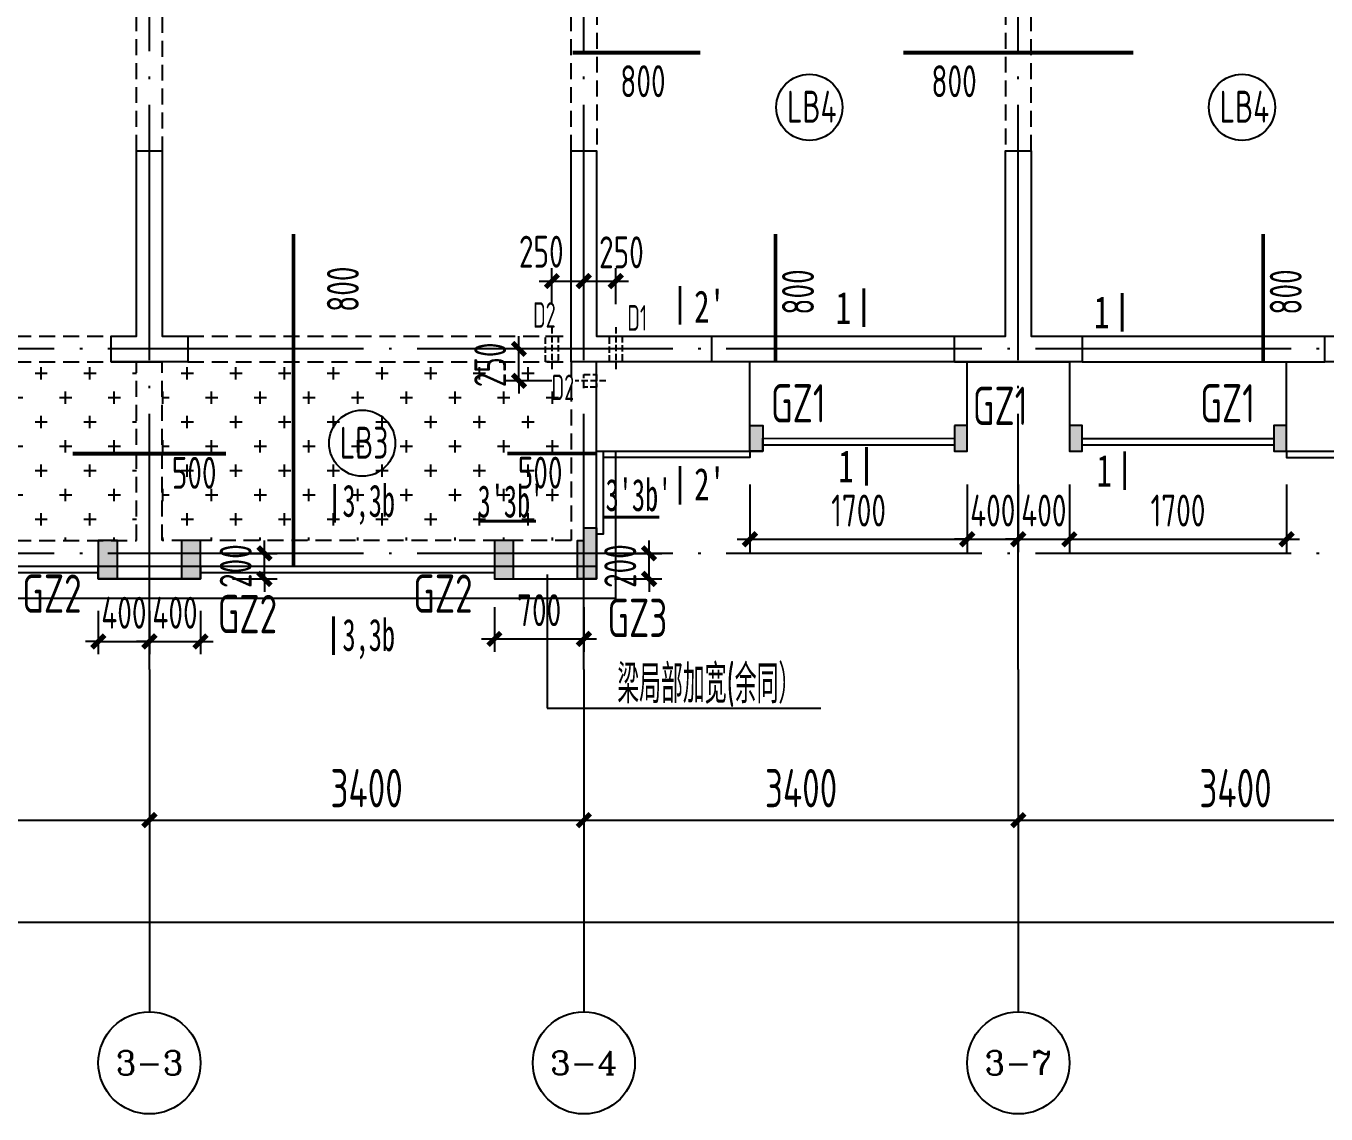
# Model space of a CAD drawing. Extents: x -173820 to 521180, y -715739 to 158231.
# Drawn here: x 164 to 10338, y 62722 to 71238 of the extents above; entities that cross this region are included whole.
import ezdxf
from ezdxf.enums import TextEntityAlignment as Align

# ---------------------------------------------------------------- set-up
doc = ezdxf.new("R2010")
doc.units = 0
doc.header["$LTSCALE"] = 1000
for name, pattern in [('CONTINOUS', [0]), ('DASH', [0.35, 0.25, -0.1]), ('DOTE', [2.42, 2, -0.2, 0.02, -0.2]), ('HIDDEN2', [0.1875, 0.125, -0.0625])]:
    doc.linetypes.add(name, pattern=pattern)
for name, color, linetype in [('A-外装饰线脚', 7, 'Continuous'), ('A-线脚看线', 9, 'Continuous'), ('A-设备穿墙洞', 161, 'Continuous'), ('AXIS', 1, 'DOTE'), ('AXIS_TEXT', 7, 'Continuous'), ('DIM', 3, 'Continuous'), ('DIM1', 3, 'Continuous'), ('JG1', 3, 'Continuous'), ('填充', 8, 'Continuous'), ('墙', 6, 'Continuous'), ('挑板', 3, 'Continuous'), ('板筋', 6, 'Continuous'), ('柱', 2, 'Continuous'), ('梁', 4, 'HIDDEN2'), ('模板线', 3, 'Continuous'), ('钢筋_文字', 7, 'Continuous'), ('钢筋长度标注', 7, 'Continuous')]:
    doc.layers.add(name, color=color, linetype=linetype)
doc.styles.add('_TCH_AXIS', font='COMPLEX', dxfattribs={"bigfont": 'GBCBIG'})
doc.styles.add('COMPLEX', font='COMPLEX')
doc.styles.add('TSSD_BOLD', font='tssdeng2.shx', dxfattribs={"width": 0.7, "height": 250, "bigfont": 'CHINA.shx'})
doc.styles.add('TSSD_Dimension', font='tssdeng.shx', dxfattribs={"width": 0.7, "bigfont": 'Hztxt.shx'})
doc.styles.add('zzt', font='tssdeng.shx', dxfattribs={"width": 0.7, "height": 300, "bigfont": 'tssdchn.shx'})
doc.styles.add('钢筋长度', font='tssdeng.shx', dxfattribs={"width": 0.7, "height": 300, "bigfont": 'tssdchn.shx'})
doc.styles.add('黑体', font='simhei.ttf', dxfattribs={"width": 0.8})
doc.dimstyles.new('DIM_1_100', dxfattribs={"dimtxt": 300, "dimasz": 100, "dimexe": 200, "dimexo": 50, "dimgap": 100, "dimtad": 1, "dimdec": 0, "dimzin": 0, "dimdsep": 46, "dimtxsty": 'zzt', "dimblk": 'ARCHTICK', "dimcen": 0, "dimclrt": 7, "dimadec": 0, "dimazin": 0, "dimtfac": 1, "dimtdec": 0, "dimtix": 1, "dimtmove": 2, "dimatfit": 0, "dimldrblk": 'ARCHTICK', "dimfxl": 0, "dimtolj": 1, "dimarcsym": 0})
doc.dimstyles.new('TSSD_100_100', dxfattribs={"dimtxt": 250, "dimasz": 100, "dimexe": 100, "dimexo": 250, "dimgap": 100, "dimtad": 1, "dimdec": 0, "dimzin": 0, "dimdsep": 46, "dimtxsty": 'TSSD_Dimension', "dimblk": 'ARCHTICK', "dimcen": 0, "dimdle": 100, "dimclrd": 3, "dimclre": 3, "dimclrt": 7, "dimadec": 0, "dimazin": 0, "dimtfac": 1, "dimtdec": 0, "dimtix": 1, "dimtmove": 2, "dimatfit": 3, "dimfxl": 0, "dimtolj": 1, "dimtzin": 0, "dimarcsym": 0})
pattern_1 = [(0, (-5670, 68710), (190.5, 190.5), [95.25, -285.75]), (90, (-5622.38, 68662.38), (-190.5, 190.5), [95.25, -285.75])]

# ---------------------------------------------------------------- blocks, each defined once
blk = doc.blocks.new('_ArchTick')
at = {"color": 4, "linetype": 'ByBlock', "const_width": 0.4}
blk.add_lwpolyline([(-0.5, -0.5), (0.5, 0.5)], dxfattribs=at)
blk = doc.blocks.new('*D1246')
at = {"layer": 'Defpoints', "color": 0}
for p in [(730, 66910), (1130, 66910), (1130, 66420)]:
    blk.add_point(p, dxfattribs=at)
at = {"layer": 'DIM', "color": 3, "lineweight": -2}
for p, q in [((730, 66660), (730, 66320)), ((1130, 66660), (1130, 66320)), ((730, 66420), (630, 66420)), ((730, 66420), (1130, 66420)), ((1130, 66420), (1230, 66420))]:
    blk.add_line(p, q, dxfattribs=at)
at = {"layer": 'DIM', "color": 3, "lineweight": -2, "xscale": 100, "yscale": 100, "zscale": 100}
blk.add_blockref('_ArchTick', (730, 66420), dxfattribs=at)
at = {"layer": 'DIM', "color": 3, "lineweight": -2, "xscale": 100, "yscale": 100, "zscale": 100, "rotation": 180}
blk.add_blockref('_ArchTick', (1130, 66420), dxfattribs=at)
at = {"layer": 'DIM', "color": 7, "insert": (930, 66645), "char_height": 250, "attachment_point": 5, "style": 'TSSD_Dimension'}
blk.add_mtext('\\A1;400', dxfattribs=at)
blk = doc.blocks.new('*D1245')
at = {"layer": 'Defpoints', "color": 0}
for p in [(1130, 66910), (1530, 66910), (1530, 66420)]:
    blk.add_point(p, dxfattribs=at)
at = {"layer": 'DIM', "color": 3, "lineweight": -2}
for p, q in [((1130, 66660), (1130, 66320)), ((1530, 66660), (1530, 66320)), ((1130, 66420), (1030, 66420)), ((1130, 66420), (1530, 66420)), ((1530, 66420), (1630, 66420))]:
    blk.add_line(p, q, dxfattribs=at)
at = {"layer": 'DIM', "color": 3, "lineweight": -2, "xscale": 100, "yscale": 100, "zscale": 100}
blk.add_blockref('_ArchTick', (1130, 66420), dxfattribs=at)
at = {"layer": 'DIM', "color": 3, "lineweight": -2, "xscale": 100, "yscale": 100, "zscale": 100, "rotation": 180}
blk.add_blockref('_ArchTick', (1530, 66420), dxfattribs=at)
at = {"layer": 'DIM', "color": 7, "insert": (1330, 66645), "char_height": 250, "attachment_point": 5, "style": 'TSSD_Dimension'}
blk.add_mtext('\\A1;400', dxfattribs=at)
blk = doc.blocks.new('*D1244')
at = {"layer": 'Defpoints', "color": 0}
for p in [(3830, 66940), (4530, 66940), (4530, 66440)]:
    blk.add_point(p, dxfattribs=at)
at = {"layer": 'DIM', "color": 3, "lineweight": -2}
for p, q in [((3830, 66690), (3830, 66340)), ((4530, 66690), (4530, 66340)), ((3730, 66440), (4630, 66440))]:
    blk.add_line(p, q, dxfattribs=at)
at = {"layer": 'DIM', "color": 3, "lineweight": -2, "xscale": 100, "yscale": 100, "zscale": 100, "rotation": 180}
blk.add_blockref('_ArchTick', (3830, 66440), dxfattribs=at)
at = {"layer": 'DIM', "color": 3, "lineweight": -2, "xscale": 100, "yscale": 100, "zscale": 100}
blk.add_blockref('_ArchTick', (4530, 66440), dxfattribs=at)
at = {"layer": 'DIM', "color": 7, "insert": (4180, 66665), "char_height": 250, "attachment_point": 5, "style": 'TSSD_Dimension'}
blk.add_mtext('\\A1;700', dxfattribs=at)
blk = doc.blocks.new('*D1243')
at = {"layer": 'Defpoints', "color": 0}
for p in [(5830, 67900), (7530, 67900), (7530, 67220)]:
    blk.add_point(p, dxfattribs=at)
at = {"layer": 'DIM', "color": 3, "lineweight": -2}
for p, q in [((5830, 67650), (5830, 67120)), ((7530, 67650), (7530, 67120)), ((5730, 67220), (7630, 67220))]:
    blk.add_line(p, q, dxfattribs=at)
at = {"layer": 'DIM', "color": 3, "lineweight": -2, "xscale": 100, "yscale": 100, "zscale": 100, "rotation": 180}
blk.add_blockref('_ArchTick', (5830, 67220), dxfattribs=at)
at = {"layer": 'DIM', "color": 3, "lineweight": -2, "xscale": 100, "yscale": 100, "zscale": 100}
blk.add_blockref('_ArchTick', (7530, 67220), dxfattribs=at)
at = {"layer": 'DIM', "color": 7, "insert": (6680, 67445), "char_height": 250, "attachment_point": 5, "style": 'TSSD_Dimension'}
blk.add_mtext('\\A1;1700', dxfattribs=at)
blk = doc.blocks.new('*D1242')
at = {"layer": 'Defpoints', "color": 0}
for p in [(7530, 67900), (7930, 67900), (7930, 67220)]:
    blk.add_point(p, dxfattribs=at)
at = {"layer": 'DIM', "color": 3, "lineweight": -2}
for p, q in [((7530, 67650), (7530, 67120)), ((7930, 67650), (7930, 67120)), ((7530, 67220), (7430, 67220)), ((7530, 67220), (7930, 67220)), ((7930, 67220), (8030, 67220))]:
    blk.add_line(p, q, dxfattribs=at)
at = {"layer": 'DIM', "color": 3, "lineweight": -2, "xscale": 100, "yscale": 100, "zscale": 100}
blk.add_blockref('_ArchTick', (7530, 67220), dxfattribs=at)
at = {"layer": 'DIM', "color": 3, "lineweight": -2, "xscale": 100, "yscale": 100, "zscale": 100, "rotation": 180}
blk.add_blockref('_ArchTick', (7930, 67220), dxfattribs=at)
at = {"layer": 'DIM', "color": 7, "insert": (7730, 67445), "char_height": 250, "attachment_point": 5, "style": 'TSSD_Dimension'}
blk.add_mtext('\\A1;400', dxfattribs=at)
blk = doc.blocks.new('*D1241')
at = {"layer": 'Defpoints', "color": 0}
for p in [(8330, 67900), (10030, 67900), (10030, 67220)]:
    blk.add_point(p, dxfattribs=at)
at = {"layer": 'DIM', "color": 3, "lineweight": -2}
for p, q in [((8330, 67650), (8330, 67120)), ((10030, 67650), (10030, 67120)), ((8230, 67220), (10130, 67220))]:
    blk.add_line(p, q, dxfattribs=at)
at = {"layer": 'DIM', "color": 3, "lineweight": -2, "xscale": 100, "yscale": 100, "zscale": 100, "rotation": 180}
blk.add_blockref('_ArchTick', (8330, 67220), dxfattribs=at)
at = {"layer": 'DIM', "color": 3, "lineweight": -2, "xscale": 100, "yscale": 100, "zscale": 100}
blk.add_blockref('_ArchTick', (10030, 67220), dxfattribs=at)
at = {"layer": 'DIM', "color": 7, "insert": (9180, 67445), "char_height": 250, "attachment_point": 5, "style": 'TSSD_Dimension'}
blk.add_mtext('\\A1;1700', dxfattribs=at)
blk = doc.blocks.new('*D1240')
at = {"layer": 'Defpoints', "color": 0}
for p in [(7930, 67900), (8330, 67900), (8330, 67220)]:
    blk.add_point(p, dxfattribs=at)
at = {"layer": 'DIM', "color": 3, "lineweight": -2}
for p, q in [((7930, 67650), (7930, 67120)), ((8330, 67650), (8330, 67120)), ((7930, 67220), (7830, 67220)), ((7930, 67220), (8330, 67220)), ((8330, 67220), (8430, 67220))]:
    blk.add_line(p, q, dxfattribs=at)
at = {"layer": 'DIM', "color": 3, "lineweight": -2, "xscale": 100, "yscale": 100, "zscale": 100}
blk.add_blockref('_ArchTick', (7930, 67220), dxfattribs=at)
at = {"layer": 'DIM', "color": 3, "lineweight": -2, "xscale": 100, "yscale": 100, "zscale": 100, "rotation": 180}
blk.add_blockref('_ArchTick', (8330, 67220), dxfattribs=at)
at = {"layer": 'DIM', "color": 7, "insert": (8130, 67445), "char_height": 250, "attachment_point": 5, "style": 'TSSD_Dimension'}
blk.add_mtext('\\A1;400', dxfattribs=at)
blk = doc.blocks.new('*D1217')
at = {"layer": 'Defpoints', "color": 0}
for p in [(1530, 67110), (2030, 67110), (1530, 66910)]:
    blk.add_point(p, dxfattribs=at)
at = {"layer": 'DIM', "color": 3, "lineweight": -2}
for p, q in [((2030, 67110), (2030, 67210)), ((1780, 67110), (2130, 67110)), ((2030, 66910), (2030, 67110)), ((1780, 66910), (2130, 66910)), ((2030, 66910), (2030, 66810))]:
    blk.add_line(p, q, dxfattribs=at)
at = {"layer": 'DIM', "color": 3, "lineweight": -2, "xscale": 100, "yscale": 100, "zscale": 100}
for p, rotation in [((2030, 67110), 270), ((2030, 66910), 90)]:
    blk.add_blockref('_ArchTick', p, dxfattribs=dict(at, rotation=rotation))
at = {"layer": 'DIM', "color": 7, "insert": (1805, 67010), "char_height": 250, "attachment_point": 5, "rotation": 90, "style": 'TSSD_Dimension'}
blk.add_mtext('\\A1;200', dxfattribs=at)
blk = doc.blocks.new('*D1216')
at = {"layer": 'Defpoints', "color": 0}
for p in [(4520, 67110), (5040, 67110), (4520, 66910)]:
    blk.add_point(p, dxfattribs=at)
at = {"layer": 'DIM', "color": 3, "lineweight": -2}
for p, q in [((5040, 67110), (5040, 67210)), ((4770, 67110), (5140, 67110)), ((5040, 66910), (5040, 67110)), ((4770, 66910), (5140, 66910)), ((5040, 66910), (5040, 66810))]:
    blk.add_line(p, q, dxfattribs=at)
at = {"layer": 'DIM', "color": 3, "lineweight": -2, "xscale": 100, "yscale": 100, "zscale": 100}
for p, rotation in [((5040, 67110), 270), ((5040, 66910), 90)]:
    blk.add_blockref('_ArchTick', p, dxfattribs=dict(at, rotation=rotation))
at = {"layer": 'DIM', "color": 7, "insert": (4815, 67010), "char_height": 250, "attachment_point": 5, "rotation": 90, "style": 'TSSD_Dimension'}
blk.add_mtext('\\A1;200', dxfattribs=at)
blk = doc.blocks.new('$166895')
at = {"layer": '模板线', "color": 4, "const_width": 22.7}
for points in [[(223, 2154), (223, 1851)], [(243, 913), (243, 611)]]:
    blk.add_lwpolyline(points, dxfattribs=at)
at = {"layer": '模板线', "color": 0, "style": '黑体', "width": 0.7}
for p in [(63, 2003), (83, 762)]:
    blk.add_text('1', height=252, dxfattribs=at).set_placement(p, align=Align.MIDDLE_CENTER)
blk = doc.blocks.new('$1892058')
at = {"layer": '模板线', "color": 4, "const_width": 22.7}
for points in [[(1, 0), (436, 0)], [(968, 31), (1402, 31)]]:
    blk.add_lwpolyline(points, dxfattribs=at)
at = {"layer": '模板线', "color": 0, "style": '黑体', "width": 0.6}
for p in [(982, 205), (-20, 155)]:
    blk.add_text("3'3b'", height=252, dxfattribs=at).set_placement(p, align=Align.MIDDLE_LEFT)
blk = doc.blocks.new('*D431')
at = {"layer": 'Defpoints', "color": 0}
for p in [(3400, -2508), (6800, -2508), (6800, -3688)]:
    blk.add_point(p, dxfattribs=at)
at = {"layer": 'DIM1', "color": 0, "lineweight": -2}
for p, q in [((3400, -2558), (3400, -3888)), ((6800, -2558), (6800, -3888)), ((3400, -3688), (6800, -3688))]:
    blk.add_line(p, q, dxfattribs=at)
at = {"layer": 'DIM1', "color": 0, "lineweight": -2, "xscale": 100, "yscale": 100, "zscale": 100, "rotation": 180}
blk.add_blockref('_ArchTick', (3400, -3688), dxfattribs=at)
at = {"layer": 'DIM1', "color": 0, "lineweight": -2, "xscale": 100, "yscale": 100, "zscale": 100}
blk.add_blockref('_ArchTick', (6800, -3688), dxfattribs=at)
at = {"layer": 'DIM1', "color": 7, "insert": (5100, -3438), "char_height": 300, "attachment_point": 5, "style": 'zzt'}
blk.add_mtext('\\A1;3400', dxfattribs=at)
blk = doc.blocks.new('*D432')
at = {"layer": 'Defpoints', "color": 0}
for p in [(6800, -2508), (10200, -2508), (10200, -3688)]:
    blk.add_point(p, dxfattribs=at)
at = {"layer": 'DIM1', "color": 0, "lineweight": -2}
for p, q in [((6800, -2558), (6800, -3888)), ((10200, -2558), (10200, -3888)), ((6800, -3688), (10200, -3688))]:
    blk.add_line(p, q, dxfattribs=at)
at = {"layer": 'DIM1', "color": 0, "lineweight": -2, "xscale": 100, "yscale": 100, "zscale": 100, "rotation": 180}
blk.add_blockref('_ArchTick', (6800, -3688), dxfattribs=at)
at = {"layer": 'DIM1', "color": 0, "lineweight": -2, "xscale": 100, "yscale": 100, "zscale": 100}
blk.add_blockref('_ArchTick', (10200, -3688), dxfattribs=at)
at = {"layer": 'DIM1', "color": 7, "insert": (8500, -3438), "char_height": 300, "attachment_point": 5, "style": 'zzt'}
blk.add_mtext('\\A1;3400', dxfattribs=at)
blk = doc.blocks.new('*D433')
at = {"layer": 'Defpoints', "color": 0}
for p in [(10200, -2508), (13600, -2508), (13600, -3688)]:
    blk.add_point(p, dxfattribs=at)
at = {"layer": 'DIM1', "color": 0, "lineweight": -2}
for p, q in [((10200, -2558), (10200, -3888)), ((13600, -2558), (13600, -3888)), ((10200, -3688), (13600, -3688))]:
    blk.add_line(p, q, dxfattribs=at)
at = {"layer": 'DIM1', "color": 0, "lineweight": -2, "xscale": 100, "yscale": 100, "zscale": 100, "rotation": 180}
blk.add_blockref('_ArchTick', (10200, -3688), dxfattribs=at)
at = {"layer": 'DIM1', "color": 0, "lineweight": -2, "xscale": 100, "yscale": 100, "zscale": 100}
blk.add_blockref('_ArchTick', (13600, -3688), dxfattribs=at)
at = {"layer": 'DIM1', "color": 7, "insert": (11900, -3438), "char_height": 300, "attachment_point": 5, "style": 'zzt'}
blk.add_mtext('\\A1;3400', dxfattribs=at)
blk = doc.blocks.new('*D434')
at = {"layer": 'Defpoints', "color": 0}
for p in [(13600, -2508), (17000, -2508), (17000, -3688)]:
    blk.add_point(p, dxfattribs=at)
at = {"layer": 'DIM1', "color": 0, "lineweight": -2}
for p, q in [((13600, -2558), (13600, -3888)), ((17000, -2558), (17000, -3888)), ((13600, -3688), (17000, -3688))]:
    blk.add_line(p, q, dxfattribs=at)
at = {"layer": 'DIM1', "color": 0, "lineweight": -2, "xscale": 100, "yscale": 100, "zscale": 100, "rotation": 180}
blk.add_blockref('_ArchTick', (13600, -3688), dxfattribs=at)
at = {"layer": 'DIM1', "color": 0, "lineweight": -2, "xscale": 100, "yscale": 100, "zscale": 100}
blk.add_blockref('_ArchTick', (17000, -3688), dxfattribs=at)
at = {"layer": 'DIM1', "color": 7, "insert": (15300, -3438), "char_height": 300, "attachment_point": 5, "style": 'zzt'}
blk.add_mtext('\\A1;3400', dxfattribs=at)
blk = doc.blocks.new('*D446')
at = {"layer": 'Defpoints', "color": 0}
for p in [(0, -2508), (48000, -2508), (48000, -4488)]:
    blk.add_point(p, dxfattribs=at)
at = {"layer": 'DIM1', "color": 0, "lineweight": -2}
for p, q in [((0, -2558), (0, -4688)), ((48000, -2558), (48000, -4688)), ((0, -4488), (48000, -4488))]:
    blk.add_line(p, q, dxfattribs=at)
at = {"layer": 'DIM1', "color": 0, "lineweight": -2, "xscale": 100, "yscale": 100, "zscale": 100, "rotation": 180}
blk.add_blockref('_ArchTick', (0, -4488), dxfattribs=at)
at = {"layer": 'DIM1', "color": 0, "lineweight": -2, "xscale": 100, "yscale": 100, "zscale": 100}
blk.add_blockref('_ArchTick', (48000, -4488), dxfattribs=at)
at = {"layer": 'DIM1', "color": 7, "insert": (24000, -4238), "char_height": 300, "attachment_point": 5, "style": 'zzt'}
blk.add_mtext('\\A1;48000', dxfattribs=at)
blk = doc.blocks.new('_AXISO')
at = {"color": 3}
blk.add_circle((0, 0), 0.5, dxfattribs=at)
at = {"layer": 'AXIS_TEXT', "color": 3, "style": 'COMPLEX', "width": 1.041667}
blk.add_attdef('A', text='', height=0.56, dxfattribs=at).set_placement((-0.25, -0.28), (0.25, -0.28), align=Align.FIT)
blk = doc.blocks.new('$1466424')
at = {"layer": '板筋', "const_width": 30}
for points in [[(10212, 4023), (11212, 4023)], [(12801, 4023), (14601, 4023)], [(8027, 4), (8027, 2603)], [(11800, 1604), (11800, 2604)], [(15617, 1604), (15617, 2604)], [(6300, 884), (7500, 884)], [(9700, 885), (10400, 885)]]:
    blk.add_lwpolyline(points, dxfattribs=at)
at = {"layer": '钢筋_文字'}
for centre in [(12065, 3595, 0), (15451, 3595, 0), (8565, 966, 0)]:
    blk.add_circle(centre, 259, dxfattribs=at)
at = {"layer": '钢筋_文字', "style": 'TSSD_BOLD', "width": 0.7}
for s, p in [('LB4', (11890, 3475, 0)), ('LB4', (15276, 3475, 0)), ('LB3', (8390, 845, 0))]:
    blk.add_text(s, height=250, dxfattribs=at).set_placement(p)
at = {"layer": '钢筋长度标注', "style": '钢筋长度', "width": 0.7}
for s, p in [('800', (10585, 3674)), ('800', (13020, 3674)), ('500', (7075, 609)), ('500', (9783, 610))]:
    blk.add_text(s, height=250, dxfattribs=at).set_placement(p)
for p in [(8539, 1994), (12101, 1972), (15918, 1972)]:
    blk.add_text('800', height=250, rotation=90, dxfattribs=at).set_placement(p)
blk = doc.blocks.new('$158025')
at = {"layer": 'JG1'}
blk.add_hatch(color=8, dxfattribs=at).paths.add_polyline_path([(150, 300), (100, 300), (100, 400), (0, 400), (0, 0), (150, 0)])
at = {"layer": 'JG1', "elevation": 0}
blk.add_lwpolyline([(100, 400), (0, 400), (0, 0), (150, 0), (150, 300), (150, 300), (100, 300)], close=True, dxfattribs=at)
blk = doc.blocks.new('$133032')
at = {"layer": '挑板'}
for points in [[(4200, 100), (6500, 100), (6500, 0), (7300, 0), (7300, 100), (9600, 100), (9600, 0), (10400, 0), (10400, 1000), (11700, 1000), (11700, 1101), (13200, 1100), (13200, 1000), (13300, 1000), (13300, 1700), (13300, 1700), (14100, 1700), (14100, 1000), (14200, 1000), (14200, 1100), (15700, 1100), (15700, 1000), (17000, 1000)], [(11600, 1000), (11600, 1700)], [(15800, 1000), (15800, 1700)]]:
    blk.add_lwpolyline(points, dxfattribs=at)
blk = doc.blocks.new('$1839168')
at = {"layer": '柱'}
blk.add_hatch(color=8, dxfattribs=at).paths.add_polyline_path([(0, 200), (0, 0), (100, 0), (100, 200)])
at = {"layer": '柱', "color": 3, "elevation": 0}
blk.add_lwpolyline([(0, 200), (0, 0), (100, 0), (100, 200)], close=True, dxfattribs=at)
blk = doc.blocks.new('$1981617')
at = {"layer": '柱'}
blk.add_hatch(color=8, dxfattribs=at).paths.add_polyline_path([(150, 0), (150, 300), (0, 300), (0, 0)])
at = {"layer": '柱', "color": 3, "elevation": 0}
blk.add_lwpolyline([(150, 0), (150, 300), (0, 300), (0, 0)], close=True, dxfattribs=at)
blk = doc.blocks.new('$1691164')
at = {"layer": '柱'}
blk.add_hatch(color=8, dxfattribs=at).paths.add_polyline_path([(0, 0), (100, 0), (100, 200), (0, 200)])
at = {"layer": '柱', "color": 3, "elevation": 0}
blk.add_lwpolyline([(100, 200), (0, 200), (0, 0), (100, 0), (100, 0), (100, 0)], close=True, dxfattribs=at)
blk = doc.blocks.new('$1222607')
at = {"layer": '柱', "xscale": -1}
blk.add_blockref('$1691164', (11700, 1000, 0), dxfattribs=at)
at = {"layer": '柱'}
for name, p in [('$1839168', (13200, 1000, 0)), ('$1839168', (14100, 1000, 0)), ('$1691164', (15700, 1000, 0)), ('$1981617', (6500, 0, 0)), ('$1981617', (7150, 0, 0)), ('$1981617', (9600, 0, 0))]:
    blk.add_blockref(name, p, dxfattribs=at)
blk = doc.blocks.new('$1413619')
at = {"layer": 'A-线脚看线', "color": 5, "elevation": 0}
for points in [[(10450, 950), (10500, 950), (10500, 300), (10450, 300)], [(11650, 950), (11650, 900), (10500, 900)], [(11750, 1000), (13250, 1000)], [(14250, 1000), (15750, 1000)], [(15850, 950), (15850, 900), (17000, 900)], [(4250, 0), (6550, 0)], [(7350, 0), (9650, 0)]]:
    blk.add_lwpolyline(points, dxfattribs=at)
blk = doc.blocks.new('*D11657')
at = {"layer": 'Defpoints', "color": 0}
for p in [(11200, 1079), (10950, 648), (11200, 648, 0)]:
    blk.add_point(p, dxfattribs=at)
at = {"layer": 'DIM1', "color": 3, "lineweight": -2}
for p, q in [((10950, 898), (10950, 1179)), ((11200, 898), (11200, 1179)), ((10850, 1079), (11300, 1079))]:
    blk.add_line(p, q, dxfattribs=at)
at = {"layer": 'DIM1', "color": 3, "lineweight": -2, "xscale": 100, "yscale": 100, "zscale": 100, "rotation": 180}
blk.add_blockref('_ArchTick', (10950, 1079), dxfattribs=at)
at = {"layer": 'DIM1', "color": 3, "lineweight": -2, "xscale": 100, "yscale": 100, "zscale": 100}
blk.add_blockref('_ArchTick', (11200, 1079), dxfattribs=at)
at = {"layer": 'DIM1', "color": 7, "insert": (10867, 1309), "char_height": 250, "attachment_point": 5, "style": 'TSSD_Dimension'}
blk.add_mtext('\\A1;250', dxfattribs=at)
blk = doc.blocks.new('*D11658')
at = {"layer": 'Defpoints', "color": 0}
for p in [(11450, 1079), (11200, 648, 0), (11450, 648, 0)]:
    blk.add_point(p, dxfattribs=at)
at = {"layer": 'DIM1', "color": 3, "lineweight": -2}
for p, q in [((11200, 898), (11200, 1179)), ((11450, 898), (11450, 1179)), ((11100, 1079), (11550, 1079))]:
    blk.add_line(p, q, dxfattribs=at)
at = {"layer": 'DIM1', "color": 3, "lineweight": -2, "xscale": 100, "yscale": 100, "zscale": 100, "rotation": 180}
blk.add_blockref('_ArchTick', (11200, 1079), dxfattribs=at)
at = {"layer": 'DIM1', "color": 3, "lineweight": -2, "xscale": 100, "yscale": 100, "zscale": 100}
blk.add_blockref('_ArchTick', (11450, 1079), dxfattribs=at)
at = {"layer": 'DIM1', "color": 7, "insert": (11494, 1304), "char_height": 250, "attachment_point": 5, "style": 'TSSD_Dimension'}
blk.add_mtext('\\A1;250', dxfattribs=at)
blk = doc.blocks.new('*D11659')
at = {"layer": 'Defpoints', "color": 0}
for p in [(10692, 548), (11200, 548, 0), (11200, 298)]:
    blk.add_point(p, dxfattribs=at)
at = {"layer": 'DIM1', "color": 3, "lineweight": -2}
for p, q in [((10692, 548), (10692, 648)), ((10950, 548), (10592, 548)), ((10692, 298), (10692, 548)), ((10950, 298), (10592, 298)), ((10692, 298), (10692, 198))]:
    blk.add_line(p, q, dxfattribs=at)
at = {"layer": 'DIM1', "color": 3, "lineweight": -2, "xscale": 100, "yscale": 100, "zscale": 100}
for p, rotation in [((10692, 548), 270), ((10692, 298), 90)]:
    blk.add_blockref('_ArchTick', p, dxfattribs=dict(at, rotation=rotation))
at = {"layer": 'DIM1', "color": 7, "insert": (10467, 423), "char_height": 250, "attachment_point": 5, "rotation": 90, "style": 'TSSD_Dimension'}
blk.add_mtext('\\A1;250', dxfattribs=at)
blk = doc.blocks.new('$1928896')
at = {"layer": '模板线', "color": 4, "const_width": 22.7}
for points in [[(1249, 1338), (1249, 1036)], [(1240, 302), (1240, 0)]]:
    blk.add_lwpolyline(points, dxfattribs=at)
at = {"layer": '模板线', "color": 0, "style": '黑体', "width": 0.6}
for p in [(1310, 1207), (1310, 157)]:
    blk.add_text('3,3b', height=252, dxfattribs=at).set_placement(p, align=Align.MIDDLE_LEFT)
blk = doc.blocks.new('$1568868')
at = {"layer": '模板线', "color": 4, "const_width": 22.7}
for points in [[(0, 1712), (0, 1410)], [(0, 302), (0, 0)]]:
    blk.add_lwpolyline(points, dxfattribs=at)
at = {"layer": '模板线', "color": 0, "style": '黑体', "width": 0.7}
for p in [(231, 1551), (231, 161)]:
    blk.add_text("2'", height=252, dxfattribs=at).set_placement(p, align=Align.MIDDLE_CENTER)
blk = doc.blocks.new('$1783196')
at = {"layer": 'AXIS'}
for p, q in [((12034.9, 3480), (12034.9, 27859.5)), ((15434.9, 3480), (15434.9, 27859.5)), ((18834.9, 3480), (18834.9, 14788.3)), ((54849.9, 5988.3), (4360, 5988.3)), ((54849.9, 4388.3), (4360, 4388.3))]:
    blk.add_line(p, q, dxfattribs=at)
at = {"layer": 'DIM1'}
for p, q in [((12034.9, 3480), (12034.9, 800)), ((15434.9, 3480), (15434.9, 800)), ((18834.9, 3480), (18834.9, 800))]:
    blk.add_line(p, q, dxfattribs=at)
ref = blk.add_blockref('_AXISO', (12034.9, 400), dxfattribs=dict(at, xscale=800, yscale=800, zscale=800))
ref.add_attrib('A', '3-3', dxfattribs={"layer": 'AXIS_TEXT', "height": 187.78, "style": '_TCH_AXIS'}).set_placement((11771.1, 306.1), (12298.6, 306.1), align=Align.FIT)
ref = blk.add_blockref('_AXISO', (15434.9, 400), dxfattribs=dict(at, xscale=800, yscale=800, zscale=800))
ref.add_attrib('A', '3-4', dxfattribs={"layer": 'AXIS_TEXT', "height": 182.29, "style": '_TCH_AXIS'}).set_placement((15170.1, 308.9), (15699.6, 308.9), align=Align.FIT)
ref = blk.add_blockref('_AXISO', (18834.9, 400), dxfattribs=dict(at, xscale=800, yscale=800, zscale=800))
ref.add_attrib('A', '3-7', dxfattribs={"layer": 'AXIS_TEXT', "height": 187.78, "style": '_TCH_AXIS'}).set_placement((18571.1, 306.1), (19098.6, 306.1), align=Align.FIT)
for p1, p2, distance, picture, middle in [((5234.9, 3480), (53234.9, 3480), -1980, '*D446', (29234.9, 1750)), ((8634.9, 3480), (12034.9, 3480), -1180, '*D431', (10334.9, 2550)), ((12034.9, 3480), (15434.9, 3480), -1180, '*D432', (13734.9, 2550)), ((15434.9, 3480), (18834.9, 3480), -1180, '*D433', (17134.9, 2550)), ((18834.9, 3480), (22234.9, 3480), -1180, '*D434', (20534.9, 2550))]:
    dim = blk.add_aligned_dim(p1=p1, p2=p2, distance=distance, dimstyle='DIM_1_100', dxfattribs=at)
    dim.commit()
    dim.dimension.update_dxf_attribs({"geometry": picture, "text_midpoint": middle, "insert": (5234.9, 5988.3)})
blk = doc.blocks.new('$1186913')
at = {"layer": 'A-设备穿墙洞', "linetype": 'DASH', "ltscale": 0.2}
for points in [[(10950.2, 719.2), (10950.2, 380.7)], [(11371.5, 297.9), (11133, 297.9)]]:
    blk.add_lwpolyline(points, dxfattribs=at)
at = {"layer": 'A-设备穿墙洞', "linetype": 'DASH', "ltscale": 0.2, "elevation": 0}
blk.add_lwpolyline([(11450.2, 719.2), (11450.2, 380.7)], dxfattribs=at)
at = {"layer": 'A-设备穿墙洞', "linetype": 'DASH', "ltscale": 0.2}
for points in [[(11000.2, 447.9), (10900.2, 447.9), (10900.2, 647.9), (11000.2, 647.9)], [(11200.2, 247.9), (11200.2, 347.9), (11300.2, 347.9), (11300.2, 247.9)]]:
    blk.add_lwpolyline(points, close=True, dxfattribs=at)
at = {"layer": 'A-设备穿墙洞', "linetype": 'DASH', "ltscale": 0.2, "elevation": 0}
blk.add_lwpolyline([(11500.2, 447.9), (11400.2, 447.9), (11400.2, 647.9), (11500.2, 647.9)], close=True, dxfattribs=at)
at = {"layer": 'A-设备穿墙洞', "color": 7, "linetype": 'DASH', "ltscale": 0.2, "style": 'zzt', "width": 0.6}
for s, p in [('D2', (10802.8, 713.9, 0)), ('D1', (11540.1, 690.9, 0)), ('D2', (10947.5, 147.1, 0))]:
    blk.add_text(s, height=200, dxfattribs=at).set_placement(p)
at = {"layer": 'DIM1'}
for base, p1, p2, picture, middle in [((11200.2, 1078.5), (10950.2, 647.9), (11200.2, 647.9, 0), '*D11657', (10867, 1308.6)), ((11450.2, 1078.5), (11200.2, 647.9, 0), (11450.2, 647.9, 0), '*D11658', (11494.2, 1303.5))]:
    dim = blk.add_linear_dim(base=base, p1=p1, p2=p2, dimstyle='TSSD_100_100', dxfattribs=at)
    dim.commit()
    dim.dimension.update_dxf_attribs({"geometry": picture, "text_midpoint": middle, "dimtype": 128})
dim = blk.add_linear_dim(base=(10691.7, 547.9), p1=(11200.2, 297.9), p2=(11200.2, 547.9, 0), angle=90, dimstyle='TSSD_100_100', dxfattribs=at)
dim.commit()
dim.dimension.update_dxf_attribs({"geometry": '*D11659', "text_midpoint": (10466.7, 422.9)})

msp = doc.modelspace()

# ---------------------------------------------------------------- hatches: boundary and pattern name
at = {"layer": '填充', "linetype": 'Continuous'}
h = msp.add_hatch(dxfattribs=at)
h.set_pattern_fill('CROSS', color=256, scale=30, style=0)
h.set_pattern_definition(pattern_1)
h.paths.add_polyline_path([(1030, 67210), (1030, 68610), (830, 68610), (-2170, 68610), (-2170, 67210)])
h = msp.add_hatch(dxfattribs=at)
h.set_pattern_fill('CROSS', color=256, scale=30, style=0)
h.set_pattern_definition(pattern_1)
h.paths.add_polyline_path([(4430, 67210), (4430, 68610), (1430, 68610), (1230, 68610), (1230, 67210)])

# ---------------------------------------------------------------- linework, layer by layer
at = {"layer": 'A-外装饰线脚', "color": 23}
for points in [[(-2520, 67910), (-2520, 66760), (4780, 66760), (4780, 67910)], [(1530, 67010), (1530, 66910), (730, 66910), (730, 67010)], [(3830, 67010), (3830, 66910), (4630, 66910), (4630, 67010)]]:
    msp.add_lwpolyline(points, dxfattribs=at)
at = {"layer": '墙'}
for points in [[(830, 68610), (830, 68810), (1030, 68810), (1030, 70260), (1230, 70260), (1230, 68810), (1430, 68810), (1430, 68610), (830, 68610), (1230, 68610)], [(7430, 68610), (7430, 68810), (7830, 68810), (7830, 70260), (8030, 70260), (8030, 68810), (8430, 68810), (8430, 68610), (7430, 68610), (8030, 68610)], [(4430, 68810), (4430, 68810)]]:
    msp.add_lwpolyline(points, dxfattribs=at)
for points in [[(4430, 70260), (4630, 70260), (4630, 68810), (5530, 68810), (5530, 68610), (4430, 68610)], [(11230, 68810), (11230, 70260), (11430, 70260), (11430, 68610), (10330, 68610), (10330, 68810)]]:
    msp.add_lwpolyline(points, close=True, dxfattribs=at)
at = {"layer": '梁'}
for p, q in [((1030, 70260), (1030, 74310)), ((1230, 74310), (1230, 70260)), ((4430, 70260), (4430, 74310)), ((4631, 72310), (4631, 70260)), ((7830, 72310), (7830, 70260)), ((8030, 70260), (8030, 72310)), ((-2170, 68810), (830, 68810)), ((1430, 68810), (4430, 68810)), ((-2170, 68610), (830, 68610)), ((1030, 67210), (1030, 68610)), ((1230, 67210), (1230, 68610)), ((1430, 68610), (4430, 68610)), ((4430, 68610), (4430, 67210)), ((-2170, 67210), (1030, 67210)), ((4430, 67210), (1230, 67210))]:
    msp.add_line(p, q, dxfattribs=at)
at = {"layer": '梁', "linetype": 'Continuous'}
for p, q in [((5530, 68810), (7446, 68810)), ((8430, 68810), (10330, 68810)), ((4630, 67010), (4630, 68610)), ((7430, 68610), (5530, 68610)), ((8430, 68610), (10330, 68610)), ((-2370, 67010), (4630, 67010))]:
    msp.add_line(p, q, dxfattribs=at)
at = {"layer": '模板线'}
for p, q in [((4242.3, 66945.3), (4242.3, 65898)), ((4242.3, 65898), (6385.6, 65898))]:
    msp.add_line(p, q, dxfattribs=at)

# ---------------------------------------------------------------- block references
at = {"layer": 'A-设备穿墙洞'}
msp.add_blockref('$1186913', (-6670.2, 68162.1, 0), dxfattribs=at)
at = {"layer": 'JG1'}
msp.add_blockref('$1892058', (3718.5, 67362.2), dxfattribs=at)
at = {"layer": '填充', "linetype": 'Continuous'}
msp.add_blockref('$1783196', (-10904.9, 62721.7), dxfattribs=at)
at = {"layer": '挑板'}
for name, p in [('$1413619', (-5820, 66960, 0)), ('$133032', (-5770, 66910))]:
    msp.add_blockref(name, p, dxfattribs=at)
at = {"layer": '柱'}
msp.add_blockref('$1222607', (-5770, 66910), dxfattribs=at)
at = {"layer": '柱', "xscale": -1}
msp.add_blockref('$158025', (4630, 66910, 0), dxfattribs=at)
at = {"layer": '模板线'}
for name, p in [('$1568868', (5282.2, 67490.8)), ('$166895', (6498.3, 67029.4)), ('$166895', (8519.7, 66994.8)), ('$1928896', (1330.9, 66315.1))]:
    msp.add_blockref(name, p, dxfattribs=at)
at = {"layer": '钢筋长度标注'}
msp.add_blockref('$1466424', (-5770, 67006.3), dxfattribs=at)

# ---------------------------------------------------------------- texts
at = {"layer": '模板线', "color": 7, "linetype": 'CONTINOUS', "style": 'zzt', "width": 0.7}
for s, p in [('GZ1', (5993.9, 68134.5)), ('GZ1', (7573.9, 68114.5)), ('GZ1', (9353.9, 68134.5)), ('GZ2', (133.9, 66644.5)), ('GZ2', (3193.9, 66644.5)), ('GZ2', (1663.9, 66484.5)), ('GZ3', (4713.9, 66454.5))]:
    msp.add_text(s, height=300, dxfattribs=at).set_placement(p)
at = {"layer": '模板线', "style": 'zzt', "width": 0.6}
msp.add_text('梁局部加宽(余同）', height=300, dxfattribs=at).set_placement((4791.8, 65937.3, 0))

# ---------------------------------------------------------------- dimensions: what is measured, and where the dimension line sits
at = {"layer": 'DIM'}
for base, p1, p2, picture, middle in [((7530, 67219.9), (5830, 67899.9), (7530, 67899.9), '*D1243', (6680, 67444.9)), ((7930, 67219.9), (7530, 67899.9), (7930, 67899.9), '*D1242', (7730, 67444.9)), ((8330, 67219.9), (7930, 67899.9), (8330, 67899.9), '*D1240', (8130, 67444.9)), ((10030, 67219.9), (8330, 67899.9), (10030, 67899.9), '*D1241', (9180, 67444.9)), ((1130, 66420), (730, 66910), (1130, 66910), '*D1246', (930, 66645)), ((1530, 66420), (1130, 66910), (1530, 66910), '*D1245', (1330, 66645)), ((4530, 66440), (3830, 66940), (4530, 66940), '*D1244', (4180, 66665))]:
    dim = msp.add_linear_dim(base=base, p1=p1, p2=p2, dimstyle='TSSD_100_100', dxfattribs=at)
    dim.commit()
    dim.dimension.update_dxf_attribs({"geometry": picture, "text_midpoint": middle})
for base, p1, p2, picture, middle in [((2030, 67110), (1530, 66910), (1530, 67110), '*D1217', (1805, 67010)), ((5040, 67110), (4520, 66910), (4520, 67110), '*D1216', (4815, 67010))]:
    dim = msp.add_linear_dim(base=base, p1=p1, p2=p2, angle=90, dimstyle='TSSD_100_100', dxfattribs=at)
    dim.commit()
    dim.dimension.update_dxf_attribs({"geometry": picture, "text_midpoint": middle})

doc.saveas('drawing.dxf')
